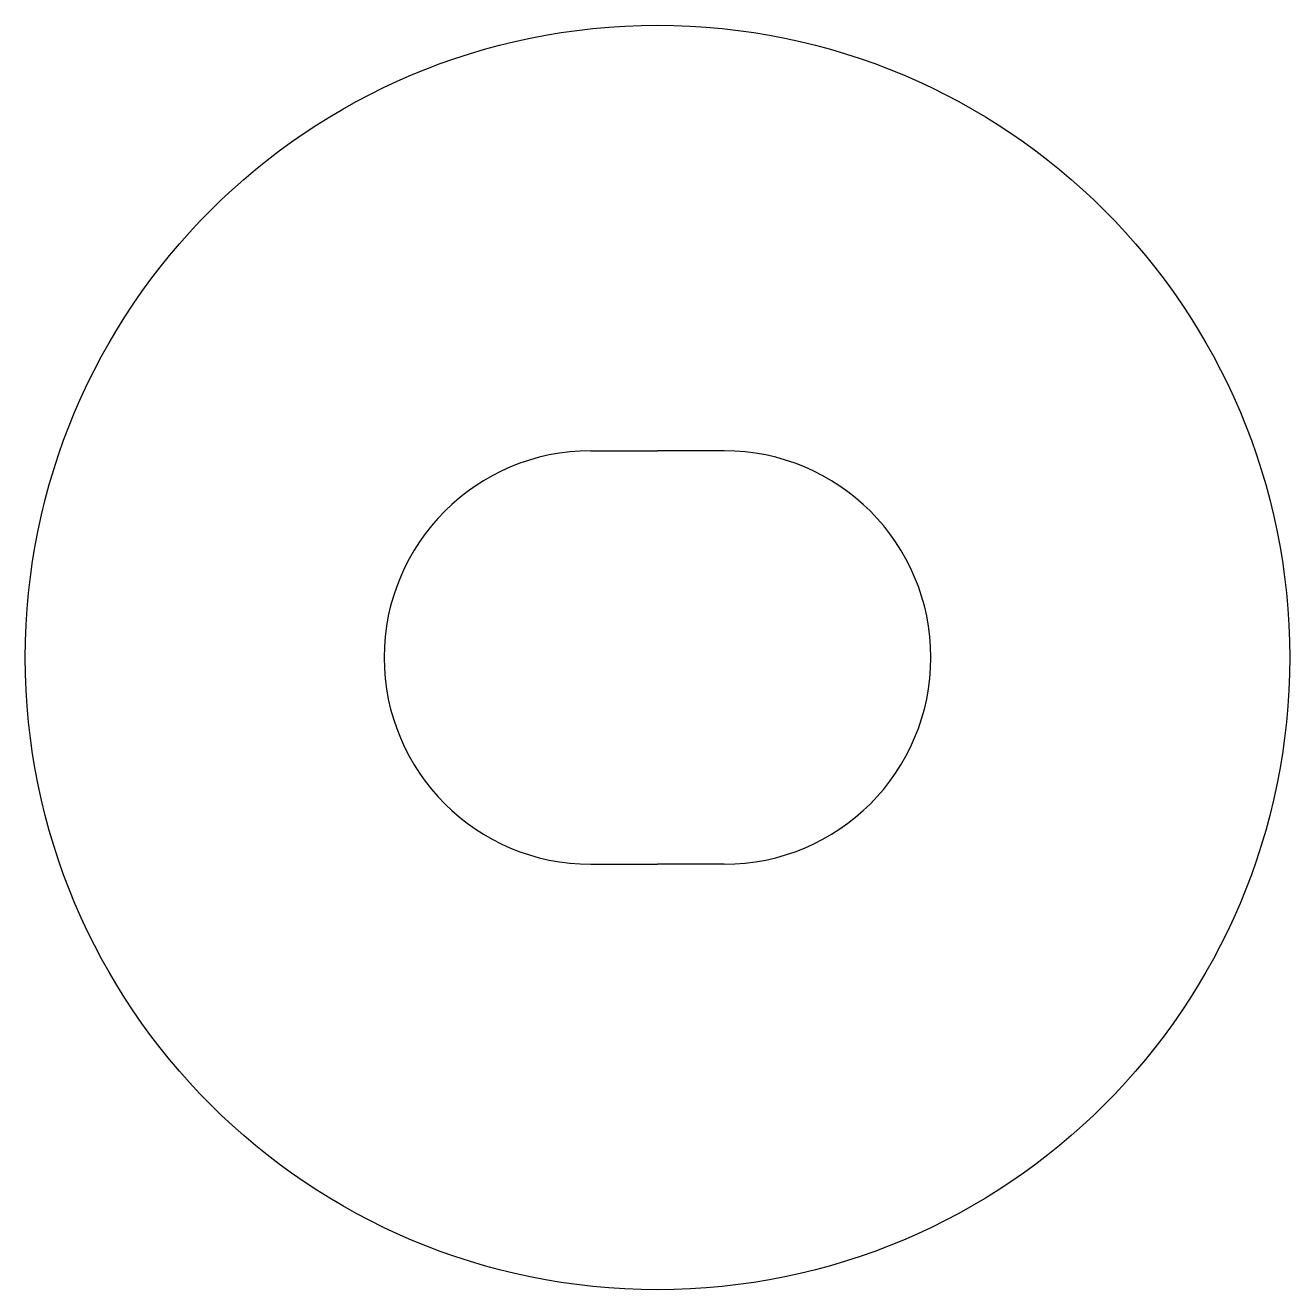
# Model space of a CAD drawing. Extents: x 66.2 to 103.2, y 13.6 to 50.6.
import ezdxf

# ---------------------------------------------------------------- set-up
doc = ezdxf.new("R2010")
doc.units = 0
doc.layers.get('0').update_dxf_attribs({"linetype": 'CONTINUOUS'})

msp = doc.modelspace()

# ---------------------------------------------------------------- linework, layer by layer
for p, q in [((82.779, 38.17), (84.729, 38.17)), ((86.679, 38.17), (84.729, 38.17)), ((92.729, 32.12), (92.729, 32.12)), ((82.779, 26.07), (84.729, 26.07)), ((86.679, 26.07), (84.729, 26.07))]:
    msp.add_line(p, q)
msp.add_circle((84.729, 32.12), 18.5)
for centre, start, end in [((82.779, 32.12), 90, 180), ((86.679, 32.12), 0, 90), ((82.779, 32.12), 180, 270), ((86.679, 32.12), 270, 0)]:
    msp.add_arc(centre, 6.05, start, end)

doc.saveas('drawing.dxf')
